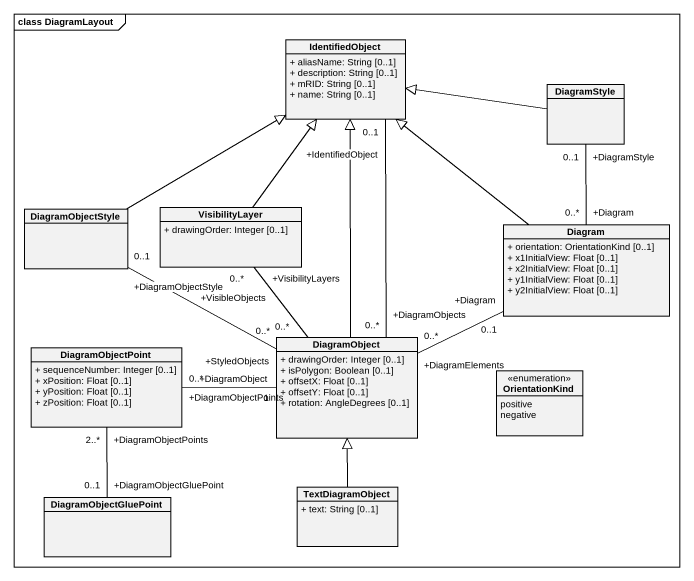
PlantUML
@startuml
mainframe class DiagramLayout
hide circle
hide empty members
skinparam classAttributeIconSize 0
class IdentifiedObject {
  + aliasName: String [0..1]
  + description: String [0..1]
  + mRID: String [0..1]
  + name: String [0..1]
}
class DiagramStyle
class DiagramObjectStyle
class VisibilityLayer {
  + drawingOrder: Integer [0..1]
}
class Diagram {
  + orientation: OrientationKind [0..1]
  + x1InitialView: Float [0..1]
  + x2InitialView: Float [0..1]
  + y1InitialView: Float [0..1]
  + y2InitialView: Float [0..1]
}
class DiagramObjectPoint {
  + sequenceNumber: Integer [0..1]
  + xPosition: Float [0..1]
  + yPosition: Float [0..1]
  + zPosition: Float [0..1]
}
class DiagramObject {
  + drawingOrder: Integer [0..1]
  + isPolygon: Boolean [0..1]
  + offsetX: Float [0..1]
  + offsetY: Float [0..1]
  + rotation: AngleDegrees [0..1]
}
enum OrientationKind {
  positive
  negative
}
class DiagramObjectGluePoint
class TextDiagramObject {
  + text: String [0..1]
}
IdentifiedObject "+IdentifiedObject\n0..1" -- "+DiagramObjects\n0..*" DiagramObject
DiagramStyle -left-|> IdentifiedObject
DiagramStyle "+DiagramStyle\n0..1" -- "+Diagram\n0..*" Diagram
DiagramObjectStyle -right-|> IdentifiedObject
VisibilityLayer -up-|> IdentifiedObject
Diagram -up-|> IdentifiedObject
DiagramObjectPoint "+DiagramObjectPoints\n2..*" -- "+DiagramObjectGluePoint\n0..1" DiagramObjectGluePoint
DiagramObject -up-|> IdentifiedObject
DiagramObject "+StyledObjects\n0..*" -left- "+DiagramObjectStyle\n0..1" DiagramObjectStyle
DiagramObject "+VisibleObjects\n0..*" -up- "+VisibilityLayers\n0..*" VisibilityLayer
DiagramObject "+DiagramElements\n0..*" -right- "+Diagram\n0..1" Diagram
DiagramObject "+DiagramObject\n1" -left- "+DiagramObjectPoints\n0..*" DiagramObjectPoint
TextDiagramObject -up-|> DiagramObject
@enduml
